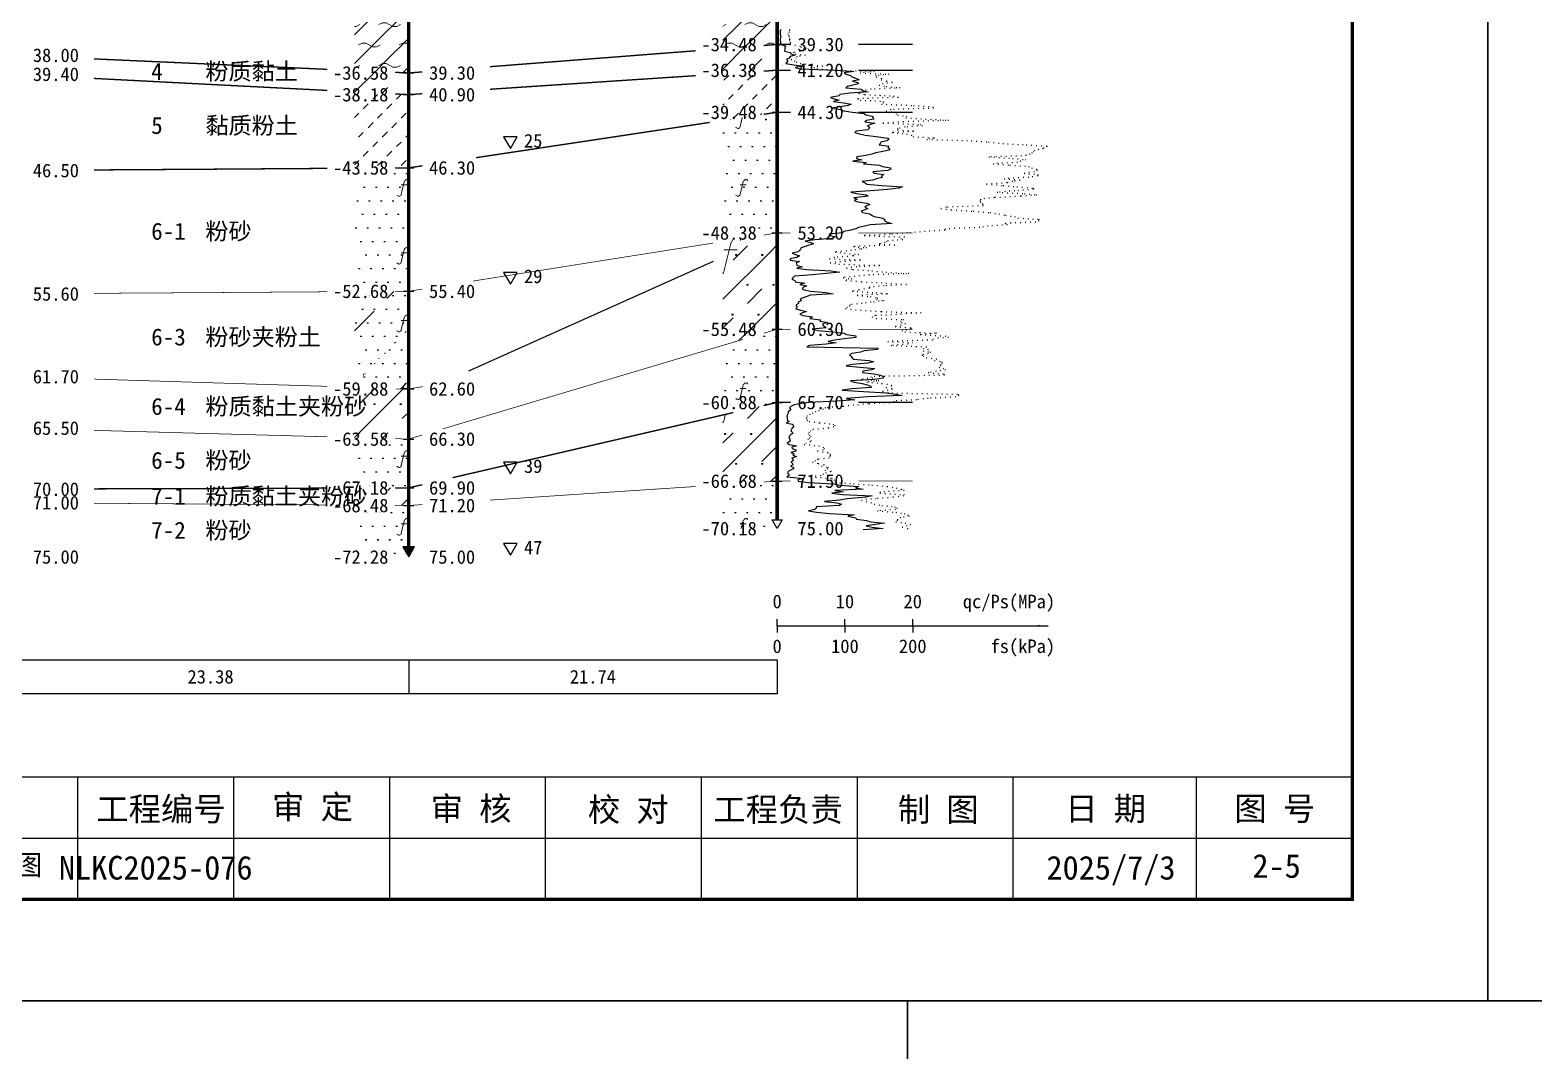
# Model space of a CAD drawing. Extents: x -37 to 3540, y -1485 to 297.
# Drawn here: x 1933.7 to 2155.5, y -7.4 to 143.2 of the extents above; entities that cross this region are included whole.
import ezdxf
from ezdxf.enums import TextEntityAlignment as Align

# ---------------------------------------------------------------- set-up
doc = ezdxf.new("R2010")
doc.units = 0
doc.linetypes.add('DOT', pattern=[6.35, 0, -6.35])
doc.layers.get('0').update_dxf_attribs({"linetype": 'CONTINUOUS'})
for name, color, linetype in [('CURVE', 200, 'CONTINUOUS'), ('FRAME', 7, 'CONTINUOUS'), ('HOLE', 41, 'CONTINUOUS'), ('RULER', 7, 'CONTINUOUS'), ('STRATUM', 241, 'CONTINUOUS')]:
    doc.layers.add(name, color=color, linetype=linetype)
doc.layers.add('HATCH', color=7, linetype='CONTINUOUS', lineweight=13)
doc.styles.add('ST', font='')
doc.styles.get('ST').set_extended_font_data('SimSun')
pattern_1 = [(45, (1728.7487, 0), (-2.12132, 2.12132), [10, 0]), (26.565, (1729.8228, -0.2536), (5.999823, 5.999812), [0.567, -12.849]), (0, (1729.256, -0.2536), (0, 6), [0.567, -5.433]), (26.565, (1727.1674, 0), (5.999823, 5.999812), [0.567, -12.849]), (0, (1727.6745, 0.2536), (0, 6), [0.567, -5.433]), (153.435, (1729.2558, -0.2536), (-5.999818, -5e-06), [1.134, -12.2826]), (26.565, (1732.8228, 2.7464), (5.999823, 5.999812), [0.567, -12.849]), (0, (1732.256, 2.7464), (0, 6), [0.567, -5.433]), (26.565, (1730.1674, 3), (5.999823, 5.999812), [0.567, -12.849]), (0, (1730.6745, 3.2536), (0, 6), [0.567, -5.433]), (153.435, (1732.2558, 2.7464), (-5.999818, -5e-06), [1.134, -12.2826])]
pattern_2 = [(45, (1728.7487, 0), (-4.24264, 4.24264), [10, 0]), (45, (1729.8097, -3.182), (-2.12132, 6.36396), [3, -3])]
pattern_3 = [(45, (1728.7487, 0), (-6e-07, 6.99998), [0.9473, -8.9522]), (45, (1730.1487, 1.4), (-6e-07, 6.99998), [0.9869, -8.9126]), (45, (1731.5487, 2.8), (-6e-07, 6.99998), [1.06018, -8.83931]), (45, (1732.9487, 4.2), (-6e-07, 6.99998), [0.94918, -8.95032]), (45, (1734.3487, 5.6), (-6e-07, 6.99998), [1.0365, -8.863]), (45, (1732.2487, 0), (-6e-07, 6.99998), [1.01335, -8.88615]), (45, (1733.6487, 1.4), (-6e-07, 6.99998), [1.07896, -12.12037]), (45, (1735.0487, 2.8), (-6e-07, 6.99998), [0.99882, -8.90067]), (45, (1729.4487, 4.2), (-4e-07, 6.99998), [1.05533, -8.84416]), (45, (1730.8487, 5.6), (-4e-07, 6.99998), [1.0365, -8.863])]
pattern_4 = [(82.875, (1727.914, -1.206), (0.0003693, 10.0001764), [0.0893, -80.5337]), (143.13, (1728.015, -1.2818), (-29.999964, 20.000054), [0.12627, -49.87373]), (172.875, (1728.1923, -1.304), (-70.0002457, 9.9996603), [0.17857, -80.44443]), (206.565, (1728.3707, -1.2147), (-9.999705, -9.999687), [0.19954, -22.16046]), (243.435, (1728.46, -1.0363), (9e-06, -9.999696), [0.19954, -22.16146]), (255.964, (1728.5493, -0.679), (-0.0002, -9.999501), [0.36813, -40.86287]), (255.964, (1728.8593, 0.561), (-0.0002, -9.999501), [1.27838, -39.95262]), (255.964, (1728.9278, 0.835), (-0.0002, -9.999501), [0.28235, -40.94865]), (216.87, (1729.118, 1.0892), (-9.999982, -10.000018), [0.12627, -49.87373]), (243.435, (1729.017, 1.0135), (9e-06, -9.999696), [0.19954, -22.16146]), (206.565, (1729.2965, 1.1785), (-9.999705, -9.999687), [0.19954, -22.16046]), (172.875, (1729.4737, 1.1563), (-70.0002457, 9.9996603), [0.17857, -80.44443]), (143.13, (1729.5747, 1.0806), (-29.999964, 20.000054), [0.12627, -49.87373]), (82.875, (1729.5636, 0.992), (0.0003693, 10.0001764), [0.0893, -80.5337]), (0, (1728.419, 0.34), (0, 10), [0.89286, -9.10714]), (0, (1728.7737, 0), (1, 2), [0, -1.75]), (0, (1728.7487, 0.025), (1, 2), [0, -1.75]), (0, (1728.7487, 0), (1, 2), [0, -1.75]), (0, (1728.7237, 0), (1, 2), [0, -1.75]), (0, (1728.7487, -0.025), (1, 2), [0, -1.75])]
pattern_5 = [(82.875, (1726.9125, -2.6533), (0.000812, 22.000388), [0.1964, -177.1742]), (143.13, (1727.1348, -2.82), (-65.99992, 44.00012), [0.2778, -109.7222]), (172.875, (1727.5246, -2.8687), (-154.00054, 21.999253), [0.3929, -176.9777]), (206.565, (1727.917, -2.672), (-21.99935, -21.9993), [0.439, -48.753]), (243.435, (1728.114, -2.28), (2e-05, -21.99933), [0.439, -48.7552]), (255.964, (1728.31, -1.494), (-0.00044, -21.9989), [0.8099, -89.8983]), (255.964, (1728.992, 1.2344), (-0.00044, -21.9989), [2.8124, -87.8958]), (255.964, (1729.1427, 1.837), (-0.00044, -21.9989), [0.6212, -90.087]), (216.87, (1729.5613, 2.3963), (-21.99996, -22.00004), [0.2778, -109.7222]), (243.435, (1729.339, 2.23), (2e-05, -21.99933), [0.439, -48.7552]), (206.565, (1729.954, 2.593), (-21.99935, -21.9993), [0.439, -48.753]), (172.875, (1730.3437, 2.544), (-154.00054, 21.999253), [0.3929, -176.9777]), (143.13, (1730.566, 2.3772), (-65.99992, 44.00012), [0.2778, -109.7222]), (82.875, (1730.5416, 2.1823), (0.000812, 22.000388), [0.1964, -177.1742]), (0, (1728.023, 0.748), (0, 22), [1.9643, -20.0357]), (0, (1728.8037, 0), (2.2, 4.4), [0, -3.85]), (0, (1728.7487, 0.055), (2.2, 4.4), [0, -3.85]), (0, (1728.7487, 0), (2.2, 4.4), [0, -3.85]), (0, (1728.6937, 0), (2.2, 4.4), [0, -3.85]), (0, (1728.7487, -0.055), (2.2, 4.4), [0, -3.85])]

# ---------------------------------------------------------------- blocks, each defined once
blk = doc.blocks.new('图签_A3长')
for p, q in [((0, 18), (-380, 18)), ((-188, 0), (-188, 18)), ((-165, 0), (-165, 18)), ((-142, 0), (-142, 18)), ((-119, 0), (-119, 18)), ((-96, 0), (-96, 18)), ((-73, 0), (-73, 18)), ((-50, 0), (-50, 18)), ((-23, 0), (-23, 18)), ((0, 0), (0, 18)), ((-320, 9), (0, 9)), ((-380, 0), (0, 0))]:
    blk.add_line(p, q)
at = {"style": 'ST'}
for s, p in [('工程编号', (-175.73, 13.3)), ('审 定', (-153.38, 13.61)), ('审 核', (-129.99, 13.36)), ('日 期', (-36.37, 13.36)), ('校 对', (-106.8, 13.23)), ('工程负责', (-84.71, 13.23)), ('制 图', (-61.06, 13.23)), ('图 号', (-11.42, 13.36))]:
    blk.add_text(s, height=3.5, dxfattribs=at).set_placement(p, align=Align.MIDDLE_CENTER)
for tag, p in [('01＿单位名称', (-349.98, 8.36)), ('02＿工程名称', (-271.3, 5.16)), ('04＿工程编号', (-176.51, 4.65)), ('05＿日期', (-35.59, 4.65)), ('06＿图号', (-11.16, 4.91))]:
    blk.add_attdef(tag, text='', height=3.5, dxfattribs=at).set_placement(p, align=Align.MIDDLE_CENTER)
at = {"style": 'ST', "width": 0.85}
blk.add_attdef('03＿图件名称', text='', height=3, dxfattribs=at).set_placement((-205.49, 5.05), align=Align.MIDDLE_CENTER)
blk = doc.blocks.new('Trigon')
blk.add_hatch(color=256).paths.add_polyline_path([(-0.87, 1.5), (0, 0), (0.87, 1.5)])
blk.add_lwpolyline([(0, 0), (0.87, 1.5), (-0.87, 1.5)], close=True)
blk = doc.blocks.new('Arrow')
for points in [[(-3.984779, 0.348623), (0, 0), (-3.189535, 0)], [(-3.189535, 0), (0, 0), (-3.984779, -0.348623)]]:
    blk.add_solid(points)
blk = doc.blocks.new('TrigonHollow')
blk.add_lwpolyline([(0, -1.15), (1, 0.58), (-1, 0.58)], close=True)

msp = doc.modelspace()

# ---------------------------------------------------------------- hatches: boundary and pattern name
at = {"layer": 'HATCH'}
h = msp.add_hatch(dxfattribs=at)
h.set_pattern_fill('YNNT', color=251, style=0)
h.set_pattern_definition(pattern_1)
h.paths.add_polyline_path([(1989.56, 152.88), (1981.56, 152.74), (1981.56, 137.23), (1989.56, 136.88)])
h.paths.add_polyline_path([(1977.49, 135.39), (1987.04, 135.39), (1987.04, 138.32), (1977.49, 138.32)], flags=9)
h.paths.add_polyline_path([(1977.49, 151.39), (1987.04, 151.39), (1987.04, 154.32), (1977.49, 154.32)], flags=9)
h = msp.add_hatch(dxfattribs=at)
h.set_pattern_fill('YNNT', color=251, style=0)
h.set_pattern_definition(pattern_1)
h.paths.add_polyline_path([(2043.91, 150.68), (2035.91, 151), (2035.91, 140.46), (2043.91, 141.08)])
h.paths.add_polyline_path([(2031.84, 139.59), (2041.4, 139.59), (2041.4, 142.52), (2031.84, 142.52)], flags=9)
h.paths.add_polyline_path([(2031.84, 149.19), (2041.4, 149.19), (2041.4, 152.12), (2031.84, 152.12)], flags=9)
h = msp.add_hatch(dxfattribs=at)
h.set_pattern_fill('FZNT', color=32, style=0)
h.set_pattern_definition(pattern_2)
h.paths.add_polyline_path([(2043.91, 141.08), (2035.91, 140.46), (2035.91, 136.75), (2043.91, 137.28)])
h.paths.add_polyline_path([(2031.84, 135.79), (2041.4, 135.79), (2041.4, 138.72), (2031.84, 138.72)], flags=9)
h.paths.add_polyline_path([(2031.84, 139.59), (2041.4, 139.59), (2041.4, 142.52), (2031.84, 142.52)], flags=9)
h = msp.add_hatch(dxfattribs=at)
h.set_pattern_fill('FZNT', color=32, style=0)
h.set_pattern_definition(pattern_2)
h.paths.add_polyline_path([(1989.56, 136.88), (1981.56, 137.23), (1981.56, 134.09), (1989.56, 133.68)])
h.paths.add_polyline_path([(1977.49, 132.19), (1987.04, 132.19), (1987.04, 135.12), (1977.49, 135.12)], flags=9)
h.paths.add_polyline_path([(1977.49, 135.39), (1987.04, 135.39), (1987.04, 138.32), (1977.49, 138.32)], flags=9)
h = msp.add_hatch(dxfattribs=at)
h.set_pattern_fill('NZFT', color=52, style=0)
h.set_pattern_definition(pattern_3)
h.paths.add_polyline_path([(2043.91, 137.28), (2035.91, 136.75), (2035.91, 129.87), (2043.91, 131.08)])
h.paths.add_polyline_path([(2031.84, 129.59), (2041.4, 129.59), (2041.4, 132.52), (2031.84, 132.52)], flags=9)
h.paths.add_polyline_path([(2031.84, 135.79), (2041.4, 135.79), (2041.4, 138.72), (2031.84, 138.72)], flags=9)
h = msp.add_hatch(dxfattribs=at)
h.set_pattern_fill('NZFT', color=52, style=0)
h.set_pattern_definition(pattern_3)
h.paths.add_polyline_path([(1989.56, 133.68), (1981.56, 134.09), (1981.56, 122.82), (1989.56, 122.88)])
h.paths.add_polyline_path([(1977.49, 121.39), (1987.04, 121.39), (1987.04, 124.32), (1977.49, 124.32)], flags=9)
h.paths.add_polyline_path([(1977.49, 132.19), (1987.04, 132.19), (1987.04, 135.12), (1977.49, 135.12)], flags=9)
h = msp.add_hatch(dxfattribs=at)
h.set_pattern_fill('FS', color=142, style=0)
h.set_pattern_definition(pattern_4)
h.paths.add_polyline_path([(2043.91, 131.08), (2035.91, 129.87), (2035.91, 112.01), (2043.91, 113.28)])
h.paths.add_polyline_path([(2031.84, 111.79), (2041.4, 111.79), (2041.4, 114.72), (2031.84, 114.72)], flags=9)
h.paths.add_polyline_path([(2031.84, 129.59), (2041.4, 129.59), (2041.4, 132.52), (2031.84, 132.52)], flags=9)
h = msp.add_hatch(dxfattribs=at)
h.set_pattern_fill('FS', color=142, style=0)
h.set_pattern_definition(pattern_4)
h.paths.add_polyline_path([(1989.56, 122.88), (1981.56, 122.82), (1981.56, 104.62), (1989.56, 104.68)])
h.paths.add_polyline_path([(1977.49, 103.19), (1987.04, 103.19), (1987.04, 106.12), (1977.49, 106.12)], flags=9)
h.paths.add_polyline_path([(1977.49, 121.39), (1987.04, 121.39), (1987.04, 124.32), (1977.49, 124.32)], flags=9)
h = msp.add_hatch(dxfattribs=at)
h.set_pattern_fill('FZNT', color=32, style=0)
h.set_pattern_definition(pattern_2)
h.paths.add_polyline_path([(2043.91, 113.28), (2035.91, 112.01), (2035.91, 96.69), (2043.91, 99.08)])
h.paths.add_polyline_path([(2031.84, 97.59), (2041.4, 97.59), (2041.4, 100.52), (2031.84, 100.52)], flags=9)
h.paths.add_polyline_path([(2031.84, 111.79), (2041.4, 111.79), (2041.4, 114.72), (2031.84, 114.72)], flags=9)
h = msp.add_hatch(dxfattribs=at)
h.set_pattern_fill('FS', color=32, scale=2.2, style=0)
h.set_pattern_definition(pattern_5)
h.paths.add_polyline_path([(2043.91, 113.28), (2035.91, 112.01), (2035.91, 96.69), (2043.91, 99.08)])
h.paths.add_polyline_path([(2031.84, 97.59), (2041.4, 97.59), (2041.4, 100.52), (2031.84, 100.52)], flags=9)
h.paths.add_polyline_path([(2031.84, 111.79), (2041.4, 111.79), (2041.4, 114.72), (2031.84, 114.72)], flags=9)
h = msp.add_hatch(dxfattribs=at)
h.set_pattern_fill('FS', color=142, style=0)
h.set_pattern_definition(pattern_4)
h.paths.add_polyline_path([(1989.56, 104.68), (1981.56, 104.62), (1981.56, 90.53), (1989.56, 90.28)])
h.paths.add_polyline_path([(1977.49, 88.79), (1987.04, 88.79), (1987.04, 91.72), (1977.49, 91.72)], flags=9)
h.paths.add_polyline_path([(1977.49, 103.19), (1987.04, 103.19), (1987.04, 106.12), (1977.49, 106.12)], flags=9)
h = msp.add_hatch(dxfattribs=at)
h.set_pattern_fill('SZFT', color=142, scale=2.2, style=0)
h.set_pattern_definition([(45, (1728.749, 0), (-2e-06, 15.39996), [4.3383, -17.4406]), (45, (1734.937, 6.223), (-2e-06, 15.39996), [4.3861, -17.3928]), (45, (1739.897, 11.181), (-2e-06, 15.39996), [3.9899, -17.7889]), (26.565, (1728.749, 7.7), (15.4, 15.4), [0.2123, -34.22315]), (36.8699, (1730.2887, 9.24), (15.4, 15.4), [0.43504, -76.56496]), (315, (1736.449, 15.347), (15.39996, 3e-06), [0.0727, -21.7062]), (26.565, (1736.449, 0), (15.4, 15.4), [0.31845, -34.117]), (26.565, (1737.989, 1.54), (15.4, 15.4), [0.2316, -34.2038]), (90, (1738.759, 2.31), (-15.4, -1e-06), [0.0633, -15.3367]), (26.565, (1739.529, 3.08), (15.4, 15.4), [0.2002, -68.6707]), (36.8699, (1741.0687, 4.62), (15.4, 15.4), [0.2435, -76.7565]), (45, (1742.609, 6.16), (-5e-07, 15.39996), [0.24005, -21.53884]), (315, (1743.96, 7.805), (15.39996, 3e-06), [0.0727, -21.7062]), (36.8699, (1731.8287, 10.78), (15.4, 15.4), [0.2249, -76.7751]), (53.1301, (1733.3687, 12.32), (30.8, 46.2), [0.29564, -76.70436]), (53.1301, (1734.9087, 13.86), (30.8, 46.2), [0.27774, -76.72226])])
h.paths.add_polyline_path([(1989.56, 104.68), (1981.56, 104.62), (1981.56, 90.53), (1989.56, 90.28)])
h.paths.add_polyline_path([(1977.49, 88.79), (1987.04, 88.79), (1987.04, 91.72), (1977.49, 91.72)], flags=9)
h.paths.add_polyline_path([(1977.49, 103.19), (1987.04, 103.19), (1987.04, 106.12), (1977.49, 106.12)], flags=9)
h = msp.add_hatch(dxfattribs=at)
h.set_pattern_fill('FS', color=142, style=0)
h.set_pattern_definition(pattern_4)
h.paths.add_polyline_path([(2043.91, 99.08), (2035.91, 96.69), (2035.91, 86.42), (2043.91, 88.28)])
h.paths.add_polyline_path([(2031.84, 86.79), (2041.4, 86.79), (2041.4, 89.72), (2031.84, 89.72)], flags=9)
h = msp.add_hatch(dxfattribs=at)
h.set_pattern_fill('FZNT', color=32, style=0)
h.set_pattern_definition(pattern_2)
h.paths.add_polyline_path([(1989.56, 90.28), (1981.56, 90.53), (1981.56, 83.1), (1989.56, 82.88)])
h.paths.add_polyline_path([(1958.74, 85.25), (1985.42, 85.25), (1985.42, 90.2), (1958.74, 90.2)], flags=9)
h.paths.add_polyline_path([(1977.49, 81.39), (1987.04, 81.39), (1987.04, 84.32), (1977.49, 84.32)], flags=9)
h.paths.add_polyline_path([(1977.49, 88.79), (1987.04, 88.79), (1987.04, 91.72), (1977.49, 91.72)], flags=9)
h = msp.add_hatch(dxfattribs=at)
h.set_pattern_fill('FS', color=32, scale=2.2, style=0)
h.set_pattern_definition(pattern_5)
h.paths.add_polyline_path([(1989.56, 90.28), (1981.56, 90.53), (1981.56, 83.1), (1989.56, 82.88)])
h.paths.add_polyline_path([(1958.74, 85.25), (1985.42, 85.25), (1985.42, 90.2), (1958.74, 90.2)], flags=9)
h.paths.add_polyline_path([(1977.49, 81.39), (1987.04, 81.39), (1987.04, 84.32), (1977.49, 84.32)], flags=9)
h.paths.add_polyline_path([(1977.49, 88.79), (1987.04, 88.79), (1987.04, 91.72), (1977.49, 91.72)], flags=9)
h = msp.add_hatch(dxfattribs=at)
h.set_pattern_fill('FZNT', color=32, style=0)
h.set_pattern_definition(pattern_2)
h.paths.add_polyline_path([(2043.91, 88.28), (2035.91, 86.42), (2035.91, 76.15), (2043.91, 76.68)])
h.paths.add_polyline_path([(2031.84, 75.19), (2041.4, 75.19), (2041.4, 78.12), (2031.84, 78.12)], flags=9)
h.paths.add_polyline_path([(2031.84, 86.79), (2041.4, 86.79), (2041.4, 89.72), (2031.84, 89.72)], flags=9)
h = msp.add_hatch(dxfattribs=at)
h.set_pattern_fill('FS', color=32, scale=2.2, style=0)
h.set_pattern_definition(pattern_5)
h.paths.add_polyline_path([(2043.91, 88.28), (2035.91, 86.42), (2035.91, 76.15), (2043.91, 76.68)])
h.paths.add_polyline_path([(2031.84, 75.19), (2041.4, 75.19), (2041.4, 78.12), (2031.84, 78.12)], flags=9)
h.paths.add_polyline_path([(2031.84, 86.79), (2041.4, 86.79), (2041.4, 89.72), (2031.84, 89.72)], flags=9)
h = msp.add_hatch(dxfattribs=at)
h.set_pattern_fill('FS', color=142, style=0)
h.set_pattern_definition(pattern_4)
h.paths.add_polyline_path([(1989.56, 82.88), (1981.56, 83.1), (1981.56, 75.65), (1989.56, 75.68)])
h.paths.add_polyline_path([(1958.74, 72.01), (1985.42, 72.01), (1985.42, 76.96), (1958.74, 76.96)], flags=9)
h.paths.add_polyline_path([(1977.49, 74.19), (1987.04, 74.19), (1987.04, 77.12), (1977.49, 77.12)], flags=9)
h.paths.add_polyline_path([(1977.49, 81.39), (1987.04, 81.39), (1987.04, 84.32), (1977.49, 84.32)], flags=9)
h = msp.add_hatch(dxfattribs=at)
h.set_pattern_fill('FS', color=142, style=0)
h.set_pattern_definition(pattern_4)
h.paths.add_polyline_path([(2043.91, 76.68), (2035.91, 76.15), (2035.91, 69.68), (2043.91, 69.68), (2043.16, 70.98), (2043.91, 70.98)])
h.paths.add_polyline_path([(2031.84, 68.19), (2041.4, 68.19), (2041.4, 71.12), (2031.84, 71.12)], flags=9)
h.paths.add_polyline_path([(2031.84, 75.19), (2041.4, 75.19), (2041.4, 78.12), (2031.84, 78.12)], flags=9)
h = msp.add_hatch(dxfattribs=at)
h.set_pattern_fill('FZNT', color=32, style=0)
h.set_pattern_definition(pattern_2)
h.paths.add_polyline_path([(1989.56, 75.68), (1981.56, 75.65), (1981.56, 73.13), (1989.56, 73.08)])
h.paths.add_polyline_path([(1958.74, 72.01), (1985.42, 72.01), (1985.42, 76.96), (1958.74, 76.96)], flags=9)
h.paths.add_polyline_path([(1977.49, 71.59), (1987.04, 71.59), (1987.04, 74.52), (1977.49, 74.52)], flags=9)
h.paths.add_polyline_path([(1977.49, 74.19), (1987.04, 74.19), (1987.04, 77.12), (1977.49, 77.12)], flags=9)
h = msp.add_hatch(dxfattribs=at)
h.set_pattern_fill('FS', color=32, scale=2.2, style=0)
h.set_pattern_definition(pattern_5)
h.paths.add_polyline_path([(1989.56, 75.68), (1981.56, 75.65), (1981.56, 73.13), (1989.56, 73.08)])
h.paths.add_polyline_path([(1958.74, 72.01), (1985.42, 72.01), (1985.42, 76.96), (1958.74, 76.96)], flags=9)
h.paths.add_polyline_path([(1977.49, 71.59), (1987.04, 71.59), (1987.04, 74.52), (1977.49, 74.52)], flags=9)
h.paths.add_polyline_path([(1977.49, 74.19), (1987.04, 74.19), (1987.04, 77.12), (1977.49, 77.12)], flags=9)
h = msp.add_hatch(dxfattribs=at)
h.set_pattern_fill('FS', color=142, style=0)
h.set_pattern_definition(pattern_4)
h.paths.add_polyline_path([(1989.56, 73.08), (1981.56, 73.13), (1981.56, 65.48), (1989.56, 65.48), (1988.69, 66.98), (1989.56, 66.98)])
h.paths.add_polyline_path([(1958.74, 72.01), (1985.42, 72.01), (1985.42, 76.96), (1958.74, 76.96)], flags=9)
h.paths.add_polyline_path([(1977.49, 63.99), (1987.04, 63.99), (1987.04, 66.92), (1977.49, 66.92)], flags=9)
h.paths.add_polyline_path([(1977.49, 71.59), (1987.04, 71.59), (1987.04, 74.52), (1977.49, 74.52)], flags=9)

# ---------------------------------------------------------------- linework, layer by layer
at = {"layer": 'CURVE', "color": 30, "linetype": 'Continuous'}
msp.add_lwpolyline([(2044.43, 143.28), (2044.35, 143.08), (2044.37, 142.88), (2044.37, 142.68), (2044.37, 142.48), (2044.43, 142.28), (2044.4, 142.08), (2044.37, 141.88), (2044.38, 141.68), (2044.4, 141.48), (2044.4, 141.28), (2044.41, 141.08), (2045.2, 140.88), (2045.03, 140.68), (2045.02, 140.48), (2045.02, 140.28), (2045, 140.08), (2045.9, 139.88), (2045.91, 139.68), (2046.51, 139.48), (2045.83, 139.28), (2045.67, 139.08), (2045.31, 138.88), (2045.48, 138.68), (2045.32, 138.48), (2045.17, 138.28), (2046.39, 138.08), (2047.78, 137.88), (2046.55, 137.68), (2047.33, 137.48), (2052.52, 137.28), (2055.21, 137.08), (2053.8, 136.88), (2054.09, 136.68), (2054.73, 136.48), (2054.91, 136.28), (2055.64, 136.08), (2056.01, 135.88), (2055.01, 135.68), (2055.76, 135.48), (2055.9, 135.28), (2055.08, 135.08), (2054.27, 134.88), (2054.02, 134.68), (2056.28, 134.48), (2056.45, 134.28), (2057.33, 134.08), (2054.62, 133.88), (2053.14, 133.68), (2053.04, 133.48), (2051.76, 133.28), (2052.33, 133.08), (2053.05, 132.88), (2052.24, 132.68), (2053.68, 132.48), (2054.83, 132.28), (2054.39, 132.08), (2053.19, 131.88), (2051.92, 131.68), (2053.22, 131.48), (2053.73, 131.28), (2055.01, 131.08), (2056.76, 130.88), (2056.99, 130.68), (2057.91, 130.48), (2058.06, 130.28), (2058.17, 130.08), (2057.1, 129.88), (2056.87, 129.68), (2058.3, 129.48), (2057.66, 129.28), (2057.25, 129.08), (2057.51, 128.88), (2057.47, 128.68), (2057.28, 128.48), (2055.57, 128.28), (2055.39, 128.08), (2056.06, 127.88), (2056.91, 127.68), (2058.52, 127.48), (2060.26, 127.28), (2060.41, 127.08), (2060.09, 126.88), (2059.2, 126.68), (2059.11, 126.48), (2058.96, 126.28), (2060.39, 126.08), (2060.25, 125.88), (2060.51, 125.68), (2060.41, 125.48), (2059.52, 125.28), (2058.48, 125.08), (2057.89, 124.88), (2056.98, 124.68), (2055.68, 124.48), (2055.6, 124.28), (2056.43, 124.08), (2055.06, 123.88), (2057.03, 123.68), (2056.63, 123.48), (2058.99, 123.28), (2059.45, 123.08), (2060.63, 122.88), (2060.69, 122.68), (2060.26, 122.48), (2058.05, 122.28), (2058.23, 122.08), (2059.64, 121.88), (2059.3, 121.68), (2059.38, 121.48), (2058.55, 121.28), (2058.02, 121.08), (2056.47, 120.88), (2056.89, 120.68), (2057.12, 120.48), (2059.33, 120.28), (2062.38, 120.08), (2061.87, 119.88), (2060.21, 119.68), (2057.67, 119.48), (2054.8, 119.28), (2055.6, 119.08), (2057.04, 118.88), (2057.34, 118.68), (2055.2, 118.48), (2055.73, 118.28), (2055.27, 118.08), (2055.82, 117.88), (2057.12, 117.68), (2057.56, 117.48), (2057.07, 117.28), (2056.85, 117.08), (2057.31, 116.88), (2056.86, 116.68), (2056.28, 116.48), (2056.5, 116.28), (2057.57, 116.08), (2057.82, 115.88), (2058.21, 115.68), (2059.52, 115.48), (2059.8, 115.28), (2059.76, 115.08), (2060.12, 114.88), (2060.82, 114.68), (2057.63, 114.48), (2056.79, 114.28), (2055.9, 114.08), (2055.51, 113.88), (2054.79, 113.68), (2053.75, 113.48), (2053.56, 113.28), (2051.57, 113.08), (2051.73, 112.88), (2052.45, 112.68), (2052.06, 112.48), (2049.48, 112.28), (2048.05, 112.08), (2048.88, 111.88), (2049.28, 111.68), (2048.57, 111.48), (2048.04, 111.28), (2047.44, 111.08), (2047.35, 110.88), (2047.21, 110.68), (2047, 110.48), (2046.15, 110.28), (2046.62, 110.08), (2047.2, 109.88), (2046.79, 109.68), (2045.84, 109.48), (2045.82, 109.28), (2047.22, 109.08), (2046.72, 108.88), (2046.75, 108.68), (2046.87, 108.48), (2047.63, 108.28), (2046.83, 108.08), (2048.29, 107.88), (2051.9, 107.68), (2053.14, 107.48), (2051.16, 107.28), (2049.13, 107.08), (2046.49, 106.88), (2046.24, 106.68), (2046.07, 106.48), (2046.53, 106.28), (2046.56, 106.08), (2047.97, 105.88), (2047.27, 105.68), (2048.27, 105.48), (2047.82, 105.28), (2047.59, 105.08), (2047.92, 104.88), (2048.83, 104.68), (2051.11, 104.48), (2052.16, 104.28), (2048.81, 104.08), (2048.28, 103.88), (2047.58, 103.68), (2047.3, 103.48), (2047.44, 103.28), (2047.01, 103.08), (2047.05, 102.88), (2046.74, 102.68), (2046.71, 102.48), (2046.85, 102.28), (2046.65, 102.08), (2047.35, 101.88), (2048.23, 101.68), (2047.63, 101.48), (2047.28, 101.28), (2047.71, 101.08), (2049.12, 100.88), (2048.72, 100.68), (2050.31, 100.48), (2050.22, 100.28), (2051.36, 100.08), (2050.64, 99.88), (2050.66, 99.68), (2050.93, 99.48), (2051.14, 99.28), (2049.09, 99.08), (2049.95, 98.88), (2052.1, 98.68), (2053.75, 98.48), (2054.13, 98.28), (2055.52, 98.08), (2055.5, 97.88), (2053.84, 97.68), (2052.39, 97.48), (2051.44, 97.28), (2052.64, 97.08), (2051.15, 96.88), (2048.68, 96.68), (2048.27, 96.48), (2058.8, 96.28), (2058.66, 96.08), (2056.76, 95.88), (2056.2, 95.68), (2054.93, 95.48), (2054.58, 95.28), (2054.76, 95.08), (2054.98, 94.88), (2055.13, 94.68), (2057.44, 94.48), (2058.17, 94.28), (2057.3, 94.08), (2055.03, 93.88), (2054.07, 93.68), (2056.12, 93.48), (2058.26, 93.28), (2057.9, 93.08), (2056.55, 92.88), (2056.49, 92.68), (2058.15, 92.48), (2059.16, 92.28), (2059.61, 92.08), (2059.54, 91.88), (2058.28, 91.68), (2054.71, 91.48), (2055.28, 91.28), (2056.47, 91.08), (2057.2, 90.88), (2057.72, 90.68), (2057.79, 90.48), (2054.91, 90.28), (2053.52, 90.08), (2056.63, 89.88), (2059.99, 89.68), (2061.37, 89.48), (2062.34, 89.28), (2057.31, 89.08), (2054.14, 88.88), (2055.36, 88.68), (2052.68, 88.48), (2048.58, 88.28), (2047.17, 88.08), (2046.32, 87.88), (2045.91, 87.68), (2045.71, 87.48), (2045.94, 87.28), (2045.79, 87.08), (2045.53, 86.88), (2045.56, 86.68), (2045.46, 86.48), (2045.36, 86.28), (2045.39, 86.08), (2045.37, 85.88), (2045.45, 85.68), (2045.68, 85.48), (2045.25, 85.28), (2046.12, 85.08), (2046.29, 84.88), (2046.38, 84.68), (2046.15, 84.48), (2046.05, 84.28), (2045.93, 84.08), (2046.13, 83.88), (2046.21, 83.68), (2045.85, 83.48), (2045.73, 83.28), (2045.64, 83.08), (2045.77, 82.88), (2045.81, 82.68), (2045.69, 82.48), (2045.41, 82.28), (2045.69, 82.08), (2046.76, 81.88), (2046.07, 81.68), (2046.13, 81.48), (2046.67, 81.28), (2046.67, 81.08), (2045.95, 80.88), (2046.44, 80.68), (2046.24, 80.48), (2046.77, 80.28), (2046.08, 80.08), (2046.29, 79.88), (2046.23, 79.68), (2045.98, 79.48), (2046.18, 79.28), (2046.22, 79.08), (2045.89, 78.88), (2046.33, 78.68), (2046.3, 78.48), (2045.88, 78.28), (2045.56, 78.08), (2045.44, 77.88), (2045.62, 77.68), (2045.64, 77.48), (2045.35, 77.28), (2047.82, 77.08), (2046.98, 76.88), (2047.01, 76.68), (2048.54, 76.48), (2052.21, 76.28), (2053.17, 76.08), (2055.9, 75.88), (2055.46, 75.68), (2056.6, 75.48), (2052.43, 75.28), (2053.68, 75.08), (2051.98, 74.88), (2053.57, 74.68), (2057.91, 74.48), (2056.98, 74.28), (2054.23, 74.08), (2053.1, 73.88), (2050.91, 73.68), (2052.72, 73.48), (2053.38, 73.28), (2053.11, 73.08), (2049.65, 72.88), (2049.67, 72.68), (2049.47, 72.48), (2048.52, 72.28), (2049.73, 72.08), (2051.63, 71.88), (2055.34, 71.68), (2054.36, 71.48), (2055.52, 71.28), (2055.63, 71.08), (2057.08, 70.88), (2057.75, 70.68), (2059.73, 70.48), (2058.44, 70.28), (2057.03, 70.08), (2057.93, 69.88), (2059.53, 69.68), (2056.6, 69.48)], dxfattribs=at)
at = {"layer": 'CURVE', "color": 100, "linetype": 'DOT', "ltscale": 0.1}
msp.add_lwpolyline([(2045.71, 143.28), (2045.71, 143.08), (2045.68, 142.88), (2045.49, 142.68), (2045.6, 142.48), (2045.63, 142.28), (2045.7, 142.08), (2045.72, 141.88), (2045.73, 141.68), (2045.84, 141.48), (2045.86, 141.28), (2045.79, 141.08), (2047.28, 140.88), (2047.38, 140.68), (2048.51, 140.48), (2048.09, 140.28), (2047.26, 140.08), (2046.26, 139.88), (2046.59, 139.68), (2048.03, 139.48), (2046.87, 139.28), (2046.74, 139.08), (2046, 138.88), (2046.43, 138.68), (2046.74, 138.48), (2047.29, 138.28), (2049.07, 138.08), (2050.6, 137.88), (2049.34, 137.68), (2049.78, 137.48), (2053.27, 137.28), (2058.22, 137.08), (2056.17, 136.88), (2060.39, 136.68), (2058.47, 136.48), (2058.5, 136.28), (2059.32, 136.08), (2059.24, 135.88), (2060.05, 135.68), (2060.9, 135.48), (2059.57, 135.28), (2058.94, 135.08), (2059.99, 134.88), (2062.04, 134.68), (2057.79, 134.48), (2056.59, 134.28), (2056.86, 134.08), (2055.91, 133.88), (2056.83, 133.68), (2061.06, 133.48), (2061.77, 133.28), (2055.77, 133.08), (2056.14, 132.88), (2059.53, 132.68), (2059.62, 132.48), (2059.28, 132.28), (2064.04, 132.08), (2066.81, 131.88), (2067.03, 131.68), (2060.67, 131.48), (2059.98, 131.28), (2061.36, 131.08), (2061.46, 130.88), (2061.67, 130.68), (2062.99, 130.48), (2062.89, 130.28), (2065.78, 130.08), (2069.2, 129.88), (2062.56, 129.68), (2059.5, 129.48), (2064.98, 129.28), (2065.34, 129.08), (2062.8, 128.88), (2061.67, 128.68), (2061.68, 128.48), (2064.08, 128.28), (2060.89, 128.08), (2062.98, 127.88), (2063.69, 127.68), (2063.93, 127.48), (2067.1, 127.28), (2066.01, 127.08), (2072.54, 126.88), (2075.09, 126.68), (2077.18, 126.48), (2080.65, 126.28), (2083.73, 126.08), (2083.2, 125.88), (2083.17, 125.68), (2081.89, 125.48), (2081.79, 125.28), (2081.53, 125.08), (2081.19, 124.88), (2080.67, 124.68), (2075.13, 124.48), (2078.64, 124.28), (2080.57, 124.08), (2079.8, 123.88), (2079.35, 123.68), (2075.76, 123.48), (2078.24, 123.28), (2081, 123.08), (2081.43, 122.88), (2082.15, 122.68), (2082.27, 122.48), (2081.88, 122.28), (2080.33, 122.08), (2082.36, 121.88), (2082.38, 121.68), (2081.03, 121.48), (2077.41, 121.28), (2079.74, 121.08), (2078.66, 120.88), (2077.84, 120.68), (2074.81, 120.48), (2077.24, 120.28), (2079.29, 120.08), (2081.75, 119.88), (2081.73, 119.68), (2078.99, 119.48), (2076.37, 119.28), (2080.34, 119.08), (2082.15, 118.88), (2079.81, 118.68), (2075.98, 118.48), (2073.91, 118.28), (2073.87, 118.08), (2073.87, 117.88), (2074.13, 117.68), (2074.25, 117.48), (2074.3, 117.28), (2068.84, 117.08), (2068.07, 116.88), (2069.59, 116.68), (2072.82, 116.48), (2075.3, 116.28), (2076.62, 116.08), (2077.62, 115.88), (2078.91, 115.68), (2079.4, 115.48), (2082.55, 115.28), (2082.51, 115.08), (2082.08, 114.88), (2077.52, 114.68), (2077.87, 114.48), (2075.02, 114.28), (2073.8, 114.08), (2068.77, 113.88), (2068.63, 113.68), (2065.76, 113.48), (2063.14, 113.28), (2060.59, 113.08), (2056.73, 112.88), (2062.69, 112.68), (2062.13, 112.48), (2062.47, 112.28), (2060.1, 112.08), (2059.85, 111.88), (2058.97, 111.68), (2061.28, 111.48), (2055.15, 111.28), (2057.08, 111.08), (2056.18, 110.88), (2054.89, 110.68), (2052.45, 110.48), (2053.84, 110.28), (2055.92, 110.08), (2055.08, 109.88), (2052.39, 109.68), (2051.62, 109.48), (2056.22, 109.28), (2054.01, 109.08), (2051.71, 108.88), (2053.02, 108.68), (2059.05, 108.48), (2055.68, 108.28), (2054.16, 108.08), (2055.09, 107.88), (2057.89, 107.68), (2059.96, 107.48), (2063.33, 107.28), (2057.51, 107.08), (2055.39, 106.88), (2053.65, 106.68), (2054.92, 106.48), (2054.04, 106.28), (2056.37, 106.08), (2059.96, 105.88), (2063, 105.68), (2059.71, 105.48), (2057.5, 105.28), (2057.52, 105.08), (2055.97, 104.88), (2054.97, 104.68), (2058.47, 104.48), (2060.19, 104.28), (2055.71, 104.08), (2057.63, 103.88), (2058.69, 103.68), (2058.57, 103.48), (2059.7, 103.28), (2057.77, 103.08), (2056.45, 102.88), (2054.69, 102.68), (2054.62, 102.48), (2054.24, 102.28), (2054.01, 102.08), (2056.2, 101.88), (2059.28, 101.68), (2065.18, 101.48), (2062.23, 101.28), (2058.35, 101.08), (2057.89, 100.88), (2058.52, 100.68), (2062.56, 100.48), (2062.09, 100.28), (2062.27, 100.08), (2062.85, 99.88), (2062.19, 99.68), (2061.3, 99.48), (2063.67, 99.28), (2063.7, 99.08), (2062.31, 98.88), (2062.73, 98.68), (2067.4, 98.48), (2065.02, 98.28), (2068.69, 98.08), (2069.18, 97.88), (2066.97, 97.68), (2066.85, 97.48), (2060.24, 97.28), (2063.9, 97.08), (2063.22, 96.88), (2060.72, 96.68), (2065.92, 96.48), (2065.43, 96.28), (2066.18, 96.08), (2065.43, 95.88), (2066.53, 95.68), (2066.2, 95.48), (2065.27, 95.28), (2065.48, 95.08), (2065.9, 94.88), (2067.42, 94.68), (2067.14, 94.48), (2068.2, 94.28), (2068.26, 94.08), (2068.12, 93.88), (2068.01, 93.68), (2067.77, 93.48), (2068.36, 93.28), (2068.75, 93.08), (2067.37, 92.88), (2066.17, 92.68), (2068.48, 92.48), (2068.59, 92.28), (2057.71, 92.08), (2058.04, 91.88), (2056.3, 91.68), (2058.93, 91.48), (2057.13, 91.28), (2059.36, 91.08), (2060.72, 90.88), (2060.83, 90.68), (2059.99, 90.48), (2060.95, 90.28), (2060.26, 90.08), (2059.45, 89.88), (2060.85, 89.68), (2070.59, 89.48), (2070.72, 89.28), (2070.28, 89.08), (2066.21, 88.88), (2064.49, 88.68), (2061.15, 88.48), (2061.24, 88.28), (2057.38, 88.08), (2055.22, 87.88), (2053.58, 87.68), (2051.03, 87.48), (2050.69, 87.28), (2050.1, 87.08), (2049.6, 86.88), (2049.19, 86.68), (2048.76, 86.48), (2048.32, 86.28), (2048.26, 86.08), (2048.23, 85.88), (2048.3, 85.68), (2048.62, 85.48), (2050.14, 85.28), (2052.14, 85.08), (2052.43, 84.88), (2052.28, 84.68), (2051.47, 84.48), (2049.23, 84.28), (2048.84, 84.08), (2048.65, 83.88), (2048.51, 83.68), (2048.62, 83.48), (2048.88, 83.28), (2048.72, 83.08), (2048.46, 82.88), (2048.89, 82.68), (2048.82, 82.48), (2048.21, 82.28), (2047.89, 82.08), (2050, 81.88), (2050.66, 81.68), (2050.92, 81.48), (2050.69, 81.28), (2049.85, 81.08), (2051.34, 80.88), (2051.71, 80.68), (2051.72, 80.48), (2051.75, 80.28), (2051.57, 80.08), (2049.89, 79.88), (2049.57, 79.68), (2049.12, 79.48), (2049.98, 79.28), (2050.86, 79.08), (2050.46, 78.88), (2051.42, 78.68), (2051.33, 78.48), (2050.94, 78.28), (2051.87, 78.08), (2051.15, 77.88), (2050.76, 77.68), (2050.34, 77.48), (2048.84, 77.28), (2051.93, 77.08), (2052.29, 76.88), (2052.63, 76.68), (2052.41, 76.48), (2055.17, 76.28), (2057.87, 76.08), (2060.16, 75.88), (2061.45, 75.68), (2062.22, 75.48), (2062.66, 75.28), (2059.13, 75.08), (2059.05, 74.88), (2062.67, 74.68), (2062.54, 74.48), (2061.03, 74.28), (2058.54, 74.08), (2056.36, 73.88), (2057.03, 73.68), (2057.76, 73.48), (2058.21, 73.28), (2059.34, 73.08), (2061.21, 72.88), (2061.6, 72.68), (2061.35, 72.48), (2058.69, 72.28), (2061.43, 72.08), (2062.64, 71.88), (2063.15, 71.68), (2063.39, 71.48), (2062.17, 71.28), (2061.65, 71.08), (2061.64, 70.88), (2061.42, 70.68), (2062.82, 70.48), (2063.58, 70.28), (2063.09, 70.08), (2062.37, 69.88), (2063.16, 69.68), (2063.16, 69.48)], dxfattribs=at)
at = {"layer": 'FRAME', "color": 245, "linetype": 'Continuous'}
for p, q in [((2063.15, 0), (1322.94, 0)), ((2063.15, -297), (2063.15, 0))]:
    msp.add_line(p, q, dxfattribs=at)
for points in [[(1728.75, 0), (2148.75, 0), (2148.75, 297), (1728.75, 297)], [(2148.75, 0), (2568.75, 0), (2568.75, 297), (2148.75, 297)], [(2063.15, -297), (2483.15, -297), (2483.15, 0), (2063.15, 0)]]:
    msp.add_lwpolyline(points, close=True, dxfattribs=at)
at = {"layer": 'FRAME', "linetype": 'Continuous', "const_width": 0.5}
msp.add_lwpolyline([(1748.75, 15), (2128.75, 15), (2128.75, 282), (1748.75, 282)], close=True, dxfattribs=at)
at = {"layer": 'HOLE', "linetype": 'Continuous', "const_width": 0.5}
for points in [[(2043.91, 219.68), (2043.91, 70.98)], [(1989.56, 215.48), (1989.56, 66.78)]]:
    msp.add_lwpolyline(points, dxfattribs=at)
at = {"layer": 'HOLE', "linetype": 'Continuous'}
for points in [[(2043.16, 141.08), (2044.66, 141.08)], [(1988.81, 136.88), (1990.31, 136.88)], [(2043.16, 137.28), (2044.66, 137.28)], [(1988.81, 133.68), (1990.31, 133.68)], [(2043.16, 131.08), (2044.66, 131.08)], [(1988.81, 122.88), (1990.31, 122.88)], [(2043.16, 113.28), (2044.66, 113.28)], [(1988.81, 104.68), (1990.31, 104.68)], [(2043.16, 99.08), (2044.66, 99.08)], [(1988.81, 90.28), (1990.31, 90.28)], [(2043.16, 88.28), (2044.66, 88.28)], [(1988.81, 82.88), (1990.31, 82.88)], [(1988.81, 75.68), (1990.31, 75.68)], [(2043.16, 76.68), (2044.66, 76.68)], [(1988.81, 73.08), (1990.31, 73.08)]]:
    msp.add_lwpolyline(points, dxfattribs=at)
msp.add_lwpolyline([(2043.16, 70.98), (2044.66, 70.98), (2043.91, 69.68)], close=True, dxfattribs=at)
at = {"layer": 'RULER', "linetype": 'Continuous'}
for points in [[(2043.91, 55.32), (2043.91, 56.32)], [(2053.91, 55.32), (2053.91, 56.32)], [(2063.91, 55.32), (2063.91, 56.32)], [(2043.91, 55.32), (2083.91, 55.32)], [(2043.91, 55.32), (2043.91, 54.32)], [(2053.91, 55.32), (2053.91, 54.32)], [(2063.91, 55.32), (2063.91, 54.32)], [(1931.11, 50.32), (1989.56, 50.32), (1989.56, 45.32), (1931.11, 45.32)], [(1989.56, 50.32), (2043.91, 50.32), (2043.91, 45.32), (1989.56, 45.32)]]:
    msp.add_lwpolyline(points, dxfattribs=at)
at = {"layer": 'STRATUM', "linetype": 'Continuous'}
for points, const_width in [([(2001.56, 137.8), (2016.73, 138.98), (2031.91, 140.15)], 0.2), ([(2041.91, 140.92), (2043.91, 141.08), (2045.91, 141.08)], 0.2), ([(2055.91, 141.08), (2063.91, 141.08)], 0.2), ([(1943.11, 138.95), (1960.33, 138.18), (1977.56, 137.41)], 0.2), ([(1943.11, 136.07), (1960.33, 135.18), (1977.56, 134.3)], 0.2), ([(1987.56, 136.97), (1989.56, 136.88), (1991.56, 137.03)], 0.2), ([(2001.56, 134.47), (2016.73, 135.48), (2031.91, 136.48)], 0.2), ([(2041.91, 137.14), (2043.91, 137.28), (2045.91, 137.28)], 0.2), ([(2055.91, 137.28), (2063.91, 137.28)], 0.2), ([(1987.56, 133.78), (1989.56, 133.68), (1991.56, 133.81)], 0.2), ([(2041.91, 130.78), (2043.91, 131.08), (2045.91, 131.08)], 0.2), ([(2055.91, 131.08), (2063.91, 131.08)], 0.2), ([(1999.5, 124.38), (2016.73, 126.98), (2033.97, 129.58)], 0.2), ([(1943.11, 122.57), (1960.33, 122.68), (1977.56, 122.8)], 0.2), ([(1987.56, 122.86), (1989.56, 122.88), (1991.56, 123.18)], 0.2), ([(2041.91, 112.96), (2043.91, 113.28), (2045.91, 113.28)], 0.1), ([(2055.91, 113.28), (2063.91, 113.28)], 0.1), ([(1999.04, 106.18), (2016.73, 108.98), (2034.43, 111.78)], 0.1), ([(1943.11, 104.37), (1960.33, 104.48), (1977.56, 104.6)], 0.1), ([(1987.56, 104.66), (1989.56, 104.68), (1991.56, 104.99)], 0.1), ([(1994.59, 84.38), (2016.73, 90.98), (2038.88, 97.58)], 0.1), ([(2041.91, 98.48), (2043.91, 99.08), (2045.91, 99.08)], 0.1), ([(2055.91, 99.08), (2063.91, 99.08)], 0.1), ([(1943.11, 91.72), (1960.33, 91.18), (1977.56, 90.65)], 0.1), ([(1987.66, 90.28), (1989.66, 90.29), (1991.66, 90.61)], 0.1), ([(1996.03, 77.18), (2016.73, 81.98), (2037.44, 86.78)], 0.2), ([(2041.91, 87.81), (2043.91, 88.28), (2045.91, 88.28)], 0.2), ([(2055.91, 88.28), (2063.91, 88.28)], 0.2), ([(1943.11, 84.16), (1960.33, 83.68), (1977.56, 83.21)], 0.1), ([(1987.56, 82.93), (1989.56, 82.88), (1991.56, 83.47)], 0.1), ([(1943.11, 75.53), (1960.33, 75.58), (1977.56, 75.64)], 0.2), ([(1987.56, 75.67), (1989.56, 75.68), (1991.56, 76.14)], 0.2), ([(2001.56, 73.87), (2016.73, 74.88), (2031.91, 75.88)], 0.1), ([(2041.91, 76.54), (2043.91, 76.68), (2045.91, 76.68)], 0.1), ([(2055.91, 76.68), (2063.91, 76.68)], 0.1), ([(1943.11, 73.41), (1960.33, 73.28), (1977.56, 73.16)], 0.1), ([(1987.56, 73.09), (1989.56, 73.08), (1991.56, 73.21)], 0.1)]:
    msp.add_lwpolyline(points, dxfattribs=dict(at, const_width=const_width))
at = {"layer": 'STRATUM'}
msp.add_lwpolyline([(1998.43, 92.94), (2034.54, 109.12)], dxfattribs=at)

# ---------------------------------------------------------------- block references
at = {"layer": 'CURVE'}
for p in [(2004.56, 126.88), (2004.56, 106.88), (2004.56, 78.88), (2004.56, 66.88)]:
    msp.add_blockref('TrigonHollow', p, dxfattribs=at)
at = {"layer": 'FRAME'}
ref = msp.add_blockref('图签_A3长', (2128.75, 15), dxfattribs=at)
ref.add_attrib('03＿图件名称', '工程地质剖面图', dxfattribs={"layer": '0', "height": 3, "style": 'ST', "width": 0.85}).set_placement((1923.26, 20.05), align=Align.MIDDLE_CENTER)
ref.add_attrib('04＿工程编号', 'NLKC2025-076', dxfattribs={"layer": '0', "height": 3.5, "style": 'ST'}).set_placement((1952.24, 19.65), align=Align.MIDDLE_CENTER)
ref.add_attrib('05＿日期', '2025/7/3', dxfattribs={"layer": '0', "height": 3.5, "style": 'ST'}).set_placement((2093.16, 19.65), align=Align.MIDDLE_CENTER)
ref.add_attrib('06＿图号', '2-5', dxfattribs={"layer": '0', "height": 3.5, "style": 'ST'}).set_placement((2117.59, 19.91), align=Align.MIDDLE_CENTER)
at = {"layer": 'HOLE'}
msp.add_blockref('Trigon', (1989.56, 65.48), dxfattribs=at)
at = {"layer": 'RULER', "xscale": 0.4, "yscale": 0.4, "zscale": 0.4}
msp.add_blockref('Arrow', (2083.91, 55.32), dxfattribs=at)

# ---------------------------------------------------------------- texts
at = {"layer": 'CURVE', "style": 'ST'}
for s, p in [('25', (2006.56, 126.88)), ('29', (2006.56, 106.88)), ('39', (2006.56, 78.88)), ('47', (2006.56, 66.88))]:
    msp.add_text(s, height=2, dxfattribs=at).set_placement(p, align=Align.MIDDLE_LEFT)
at = {"layer": 'HOLE', "style": 'ST'}
for s, p in [('-34.48', (2040.91, 141.08)), ('-36.58', (1986.56, 136.88)), ('-36.38', (2040.91, 137.28)), ('-38.18', (1986.56, 133.68)), ('-39.48', (2040.91, 131.08)), ('-43.58', (1986.56, 122.88)), ('-48.38', (2040.91, 113.28)), ('-52.68', (1986.56, 104.68)), ('-55.48', (2040.91, 99.08)), ('-59.88', (1986.56, 90.28)), ('-60.88', (2040.91, 88.28)), ('-63.58', (1986.56, 82.88)), ('-66.68', (2040.91, 76.68)), ('-67.18', (1986.56, 75.68)), ('-68.48', (1986.56, 73.08)), ('-70.18', (2040.91, 69.68)), ('-72.28', (1986.56, 65.48))]:
    msp.add_text(s, height=2, dxfattribs=at).set_placement(p, align=Align.MIDDLE_RIGHT)
for s, p in [('39.30', (2046.91, 141.08)), ('38.00', (1934.11, 139.49)), ('39.40', (1934.11, 136.69)), ('39.30', (1992.56, 136.88)), ('41.20', (2046.91, 137.28)), ('40.90', (1992.56, 133.68)), ('44.30', (2046.91, 131.08)), ('46.50', (1934.11, 122.49)), ('46.30', (1992.56, 122.88)), ('53.20', (2046.91, 113.28)), ('55.60', (1934.11, 104.29)), ('55.40', (1992.56, 104.68)), ('60.30', (2046.91, 99.08)), ('61.70', (1934.11, 92.09)), ('62.60', (1992.56, 90.28)), ('65.70', (2046.91, 88.28)), ('65.50', (1934.11, 84.49)), ('66.30', (1992.56, 82.88)), ('71.50', (2046.91, 76.68)), ('70.00', (1934.11, 75.49)), ('69.90', (1992.56, 75.68)), ('71.00', (1934.11, 73.49)), ('71.20', (1992.56, 73.08)), ('75.00', (2046.91, 69.68)), ('75.00', (1934.11, 65.49)), ('75.00', (1992.56, 65.48))]:
    msp.add_text(s, height=2, dxfattribs=at).set_placement(p, align=Align.MIDDLE_LEFT)
at = {"layer": 'RULER', "style": 'ST'}
for s, p in [('20', (2063.91, 57.32)), ('0', (2043.91, 57.32)), ('10', (2053.91, 57.32))]:
    msp.add_text(s, height=2, dxfattribs=at).set_placement(p, align=Align.BOTTOM_CENTER)
msp.add_text('qc/Ps(MPa)', height=2, dxfattribs=at).set_placement((2084.91, 57.32), align=Align.BOTTOM_RIGHT)
for s, p in [('0', (2043.91, 53.32)), ('100', (2053.91, 53.32)), ('200', (2063.91, 53.32))]:
    msp.add_text(s, height=2, dxfattribs=at).set_placement(p, align=Align.TOP_CENTER)
msp.add_text('fs(kPa)', height=2, dxfattribs=at).set_placement((2084.91, 53.32), align=Align.TOP_RIGHT)
for s, p in [('23.38', (1960.33, 47.82)), ('21.74', (2016.73, 47.82))]:
    msp.add_text(s, height=2, dxfattribs=at).set_placement(p, align=Align.MIDDLE_CENTER)
at = {"layer": 'STRATUM', "style": 'ST'}
for s, p in [('4', (1951.57, 137.11)), ('粉质黏土', (1959.57, 137.11)), ('5', (1951.57, 129.13)), ('黏质粉土', (1959.57, 129.13)), ('6-1', (1951.57, 113.53)), ('粉砂', (1959.57, 113.53)), ('6-3', (1951.57, 97.94)), ('粉砂夹粉土', (1959.57, 97.94)), ('6-4', (1951.57, 87.69)), ('粉质黏土夹粉砂', (1959.57, 87.69)), ('6-5', (1951.57, 79.74)), ('粉砂', (1959.57, 79.74)), ('7-1', (1951.57, 74.45)), ('粉质黏土夹粉砂', (1959.57, 74.45)), ('粉砂', (1959.57, 69.42)), ('7-2', (1951.57, 69.42))]:
    msp.add_text(s, height=2.5, dxfattribs=at).set_placement(p, align=Align.MIDDLE_LEFT)

doc.saveas('drawing.dxf')
